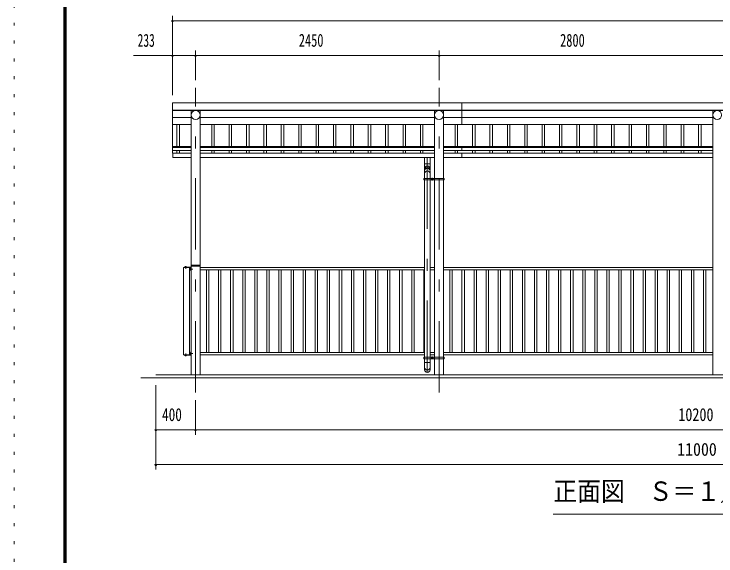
# Model space of a CAD drawing. Units: millimetres, scale not verified, with parts at other scales. Extents: x -27013 to 27023, y -10500 to 10500.
# Drawn here: x -2677 to 4388, y 0 to 5457 of the extents above; entities that cross this region are included whole.
import ezdxf
from ezdxf.enums import TextEntityAlignment as Align

# ---------------------------------------------------------------- set-up
doc = ezdxf.new("R2010")
doc.units = ezdxf.units.MM
doc.header["$LTSCALE"] = 60
doc.linetypes.add('USER3', pattern=[24, 12, -5, 2, -5])
doc.linetypes.add('USER4', pattern=[3, 0.5, -2.5])
for name, color, linetype, lineweight in [('0-2_1-05BOLD', 7, 'Continuous', 18), ('0-3_1-25CENTER', 3, 'USER3', 18), ('0-4_1-45THIN', 4, 'Continuous', 18), ('0-5_1-55DIM', 3, 'Continuous', 18), ('0-C_F-F1PAPER', 5, 'Continuous', 18), ('0-D_F-E_J_ADD', 5, 'USER4', 18)]:
    doc.layers.add(name, color=color, linetype=linetype, lineweight=lineweight)
doc.styles.add('ＭＳ ゴシック', font='')
doc.styles.get('ＭＳ ゴシック').set_extended_font_data('MS Gothic')

msp = doc.modelspace()

# ---------------------------------------------------------------- linework, layer by layer
at = {"layer": '0-2_1-05BOLD'}
for p, q in [((1830.31, 4563.67), (1830.31, 4345.48)), ((-1082.69, 4488.53), (9583.31, 4488.53)), ((9583.31, 4484.46), (-1082.69, 4484.46)), ((-894.24, 1824.67), (-894.24, 4484.46)), ((-805.14, 4484.46), (-805.14, 1824.67)), ((1555.76, 3802.67), (1555.76, 4484.46)), ((1644.86, 4484.46), (1644.86, 3802.67)), ((4355.76, 1824.67), (4355.76, 4484.46)), ((-894.24, 4414.97), (-1082.69, 4414.97)), ((1555.76, 4414.97), (-805.14, 4414.97)), ((4355.76, 4414.97), (1644.86, 4414.97)), ((-1082.69, 4345.48), (-894.24, 4345.48)), ((-805.14, 4345.48), (1555.76, 4345.48)), ((1644.86, 4345.48), (4355.76, 4345.48)), ((-894.24, 4123.86), (-1082.69, 4123.86)), ((-1082.69, 4113.43), (-894.24, 4113.43)), ((1555.76, 4123.86), (-805.14, 4123.86)), ((-805.14, 4113.43), (1555.76, 4113.43)), ((4355.76, 4123.86), (1644.86, 4123.86)), ((1644.86, 4113.43), (4355.76, 4113.43)), ((1830.31, 4083.82), (1830.31, 4123.86)), ((-894.24, 4083.82), (-1082.69, 4083.82)), ((-1077.69, 4054.91), (-1082.69, 4054.91)), ((1555.76, 4083.82), (-805.14, 4083.82)), ((-805.14, 4057.49), (1555.76, 4057.49)), ((4355.76, 4083.82), (1644.86, 4083.82)), ((1644.86, 4057.49), (4355.76, 4057.49)), ((1830.31, 4012.49), (1830.31, 4057.49)), ((1555.76, 4012.49), (-805.14, 4012.49)), ((1454.81, 3947.34), (1454.81, 4012.49)), ((1509.81, 4012.49), (1509.81, 3947.34)), ((4355.76, 4012.49), (1644.86, 4012.49)), ((1452.82, 3876.13), (1454.81, 3850.17)), ((1454.81, 3850.17), (1454.81, 3802.67)), ((1509.81, 3850.17), (1511.81, 3876.01)), ((1509.81, 3802.67), (1509.81, 3850.17)), ((1447.11, 3794.67), (1453.21, 3794.67)), ((1453.21, 3802.67), (1453.21, 3786.67)), ((1454.81, 3786.67), (1454.81, 2002.67)), ((1509.81, 2002.67), (1509.81, 3786.67)), ((1511.41, 3786.67), (1511.41, 3802.67)), ((1554.16, 3786.67), (1554.16, 3802.67)), ((1555.76, 2002.67), (1555.76, 3786.67)), ((1644.86, 3786.67), (1644.86, 2002.67)), ((1646.46, 3802.67), (1646.46, 3786.67)), ((1646.46, 3794.67), (1652.56, 3794.67)), ((-952.13, 2909.47), (-952.13, 2912.96)), ((-946.35, 2912.96), (-946.35, 2909.47)), ((-910.44, 2904.67), (-910.44, 2024.67)), ((-805.14, 2919.67), (-894.24, 2919.67)), ((-891.24, 2927.67), (-808.14, 2927.67)), ((1454.81, 2904.67), (-805.14, 2904.67)), ((1509.81, 2904.67), (1555.77, 2904.67)), ((1644.87, 2904.67), (4355.77, 2904.67)), ((-901.04, 2893.42), (-905.84, 2893.42)), ((-905.84, 2885.92), (-901.04, 2885.92)), ((-899.04, 2891.67), (-901.04, 2889.67)), ((-901.04, 2887.67), (-899.04, 2889.67)), ((-805.14, 2879.67), (1454.81, 2879.67)), ((1555.77, 2879.67), (1509.81, 2879.67)), ((4355.77, 2879.67), (1644.87, 2879.67)), ((-805.14, 2049.67), (1454.81, 2049.67)), ((1509.81, 2049.67), (1555.77, 2049.67)), ((4355.77, 2049.67), (1644.87, 2049.67)), ((-952.13, 2019.87), (-952.13, 2016.38)), ((-946.35, 2016.38), (-946.35, 2019.87)), ((-905.84, 2043.42), (-901.04, 2043.42)), ((-901.04, 2035.92), (-905.84, 2035.92)), ((-901.04, 2041.67), (-899.04, 2039.67)), ((-899.04, 2037.67), (-901.04, 2039.67)), ((1454.81, 2024.67), (-805.14, 2024.67)), ((1447.11, 1994.67), (1453.21, 1994.67)), ((1453.21, 2002.67), (1453.21, 1986.67)), ((1454.81, 1986.67), (1454.81, 1949.76)), ((1555.77, 2024.67), (1509.81, 2024.67)), ((1509.81, 1986.67), (1509.81, 1949.76)), ((1511.41, 2002.67), (1511.41, 1986.67)), ((1554.16, 1986.67), (1554.16, 2002.67)), ((1555.76, 1824.67), (1555.76, 1986.67)), ((1644.86, 1986.67), (1644.86, 1824.67)), ((1644.87, 2024.67), (4355.77, 2024.67)), ((1646.46, 2002.67), (1646.46, 1986.67)), ((1646.46, 1994.67), (1652.56, 1994.67)), ((9900.31, 1794.67), (-1399.69, 1794.67))]:
    msp.add_line(p, q, dxfattribs=at)
for points in [[(-1082.69, 4054.91), (-1082.69, 4563.67), (9583.31, 4563.67), (9583.31, 4054.91), (9578.31, 4054.91)], [(-894.24, 4012.49), (-1077.69, 4012.49), (-1077.69, 4057.49), (-894.24, 4057.49)], [(1511.81, 3947.34), (1452.81, 3947.34), (1454.81, 3897.68), (1454.81, 3885.11)], [(1509.81, 3885.11), (1509.81, 3897.68), (1511.81, 3947.34)], [(-898.44, 2024.67), (-970.44, 2024.67), (-970.44, 2904.67), (-898.44, 2904.67)], [(-898.44, 2907.87), (-964.24, 2907.87), (-964.24, 2904.67)], [(-955.49, 2907.87), (-955.49, 2909.47), (-942.99, 2909.47), (-942.99, 2907.87)], [(-943.47, 2909.47), (-943.47, 2912.96), (-944.34, 2913.47), (-954.14, 2913.47), (-955.01, 2912.96), (-955.01, 2909.47)], [(-901.04, 2882.16), (-905.84, 2882.16), (-906.54, 2883.37), (-906.54, 2895.97), (-905.84, 2897.18), (-901.04, 2897.18)], [(-899.04, 2897.47), (-901.04, 2897.47), (-901.04, 2881.87), (-899.04, 2881.87)], [(-897.44, 2881.17), (-899.04, 2881.17), (-899.04, 2898.17), (-897.44, 2898.17)], [(-897.44, 2903.67), (-897.44, 2872.87), (-894.24, 2872.87)], [(-897.44, 2025.67), (-897.44, 2056.47), (-894.24, 2056.47)], [(-898.44, 2021.47), (-964.24, 2021.47), (-964.24, 2024.67)], [(-955.49, 2021.47), (-955.49, 2019.87), (-942.99, 2019.87), (-942.99, 2021.47)], [(-943.47, 2019.87), (-943.47, 2016.38), (-944.34, 2015.87), (-954.14, 2015.87), (-955.01, 2016.38), (-955.01, 2019.87)], [(-901.04, 2047.18), (-905.84, 2047.18), (-906.54, 2045.97), (-906.54, 2033.37), (-905.84, 2032.17), (-901.04, 2032.17)], [(-899.04, 2031.87), (-901.04, 2031.87), (-901.04, 2047.47), (-899.04, 2047.47)], [(-897.44, 2048.17), (-899.04, 2048.17), (-899.04, 2031.17), (-897.44, 2031.17)], [(1452.81, 1949.76), (1511.81, 1949.76), (1509.81, 1900.1), (1509.81, 1874.25)], [(1454.81, 1874.25), (1454.81, 1900.1), (1452.81, 1949.76)], [(-1249.69, 1824.67), (9750.31, 1824.67), (9750.31, 1794.67)]]:
    msp.add_lwpolyline(points, dxfattribs=at)
for points in [[(1447.11, 3802.67), (1652.56, 3802.67), (1652.56, 3786.67), (1447.11, 3786.67)], [(1527.79, 3797.56), (1527.79, 3791.78), (1532.79, 3788.9), (1537.79, 3791.78), (1537.79, 3797.56), (1532.79, 3800.44)], [(1447.11, 1986.67), (1447.11, 2002.67), (1652.56, 2002.67), (1652.56, 1986.67)], [(1527.79, 1991.78), (1532.79, 1988.9), (1537.79, 1991.78), (1537.79, 1997.56), (1532.79, 2000.44), (1527.79, 1997.56)]]:
    msp.add_lwpolyline(points, close=True, dxfattribs=at)
for centre, radius in [((-849.69, 4439.91), 44.55), ((1600.31, 4439.91), 44.55), ((4400.31, 4439.91), 44.55), ((1532.79, 3794.67), 6.25), ((1532.79, 3794.67), 4.9), ((1532.79, 1994.67), 6.25), ((1532.79, 1994.67), 4.9)]:
    msp.add_circle(centre, radius, dxfattribs=at)
for centre, radius, start, end in [((-849.69, 4439.22), 44.55, 180, 0), ((1600.31, 4439.22), 44.55, 180, 0), ((4400.31, 4439.22), 44.55, 180, 0), ((1482.31, 3874.29), 29.55, 3.56303, 176.43697), ((1482.31, 3897.97), 27.55, 3.55867, 176.44133), ((1482.31, 3882.8), 27.55, 3.55867, 176.44133), ((1482.31, 3849.19), 27.55, 3.55867, 176.44133), ((-953.57, 2911.15), 2.32, 51.45377, 90), ((-949.24, 2904.96), 8.51, 70.16867, 109.82912), ((-944.91, 2911.15), 2.32, 90, 128.53143), ((-898.44, 2903.67), 4.2, 0, 90), ((-898.44, 2903.67), 1, 0, 90), ((-891.24, 2924.67), 3, 90, 180), ((-808.14, 2924.67), 3, 0, 90), ((-903.66, 2895.3), 2.88, 180, 220.72682), ((-896.08, 2889.67), 10.46, 158.9763, 201.02541), ((-903.66, 2884.04), 2.88, 139.27318, 180), ((-953.57, 2018.19), 2.32, 270, 308.54623), ((-949.24, 2024.38), 8.51, 250.17088, 289.83133), ((-944.91, 2018.19), 2.32, 231.46857, 270), ((-903.66, 2045.3), 2.88, 180, 220.72682), ((-896.08, 2039.67), 10.46, 158.97459, 201.0237), ((-903.66, 2034.04), 2.88, 139.27318, 180), ((-898.44, 2025.67), 1, 270, 0), ((-898.44, 2025.67), 4.2, 270, 0), ((1482.31, 1901.08), 27.55, 183.55867, 356.44133), ((1482.31, 1875.97), 27.55, 183.56303, 356.43697)]:
    msp.add_arc(centre, radius, start, end, dxfattribs=at)
at = {"layer": '0-3_1-25CENTER'}
for p, q in [((-849.69, 1644.67), (-849.69, 4714.67)), ((1600.31, 1644.67), (1600.31, 4714.67)), ((1482.31, 4012.49), (1482.31, 1836.31)), ((1545.29, 3794.67), (1520.29, 3794.67)), ((1532.79, 3807.17), (1532.79, 3782.17)), ((-949.24, 2890.19), (-949.24, 2916.38)), ((-878.64, 2889.67), (-910.54, 2889.67)), ((-949.24, 2039.15), (-949.24, 2012.96)), ((-910.54, 2039.67), (-878.64, 2039.67)), ((1520.29, 1994.67), (1545.29, 1994.67)), ((1532.79, 1982.17), (1532.79, 2007.17))]:
    msp.add_line(p, q, dxfattribs=at)
at = {"layer": '0-4_1-45THIN'}
for p, q in [((-1037.19, 4123.86), (-1037.19, 4345.48)), ((-1012.19, 4345.48), (-1012.19, 4123.86)), ((-687.18, 4345.48), (-687.18, 4123.86)), ((-662.18, 4123.86), (-662.18, 4345.48)), ((-512.19, 4123.86), (-512.19, 4345.48)), ((-487.18, 4345.48), (-487.18, 4123.86)), ((-337.18, 4345.48), (-337.18, 4123.86)), ((-312.18, 4123.86), (-312.18, 4345.48)), ((-162.18, 4123.86), (-162.18, 4345.48)), ((-137.18, 4345.48), (-137.18, 4123.86)), ((12.82, 4345.48), (12.82, 4123.86)), ((37.82, 4123.86), (37.82, 4345.48)), ((187.82, 4123.86), (187.82, 4345.48)), ((212.82, 4345.48), (212.82, 4123.86)), ((362.82, 4345.48), (362.82, 4123.86)), ((387.82, 4123.86), (387.82, 4345.48)), ((537.82, 4123.86), (537.82, 4345.48)), ((562.82, 4345.48), (562.82, 4123.86)), ((712.82, 4345.48), (712.82, 4123.86)), ((737.82, 4123.86), (737.82, 4345.48)), ((887.82, 4123.86), (887.82, 4345.48)), ((912.82, 4345.48), (912.82, 4123.86)), ((1062.81, 4345.48), (1062.81, 4123.86)), ((1087.82, 4123.86), (1087.82, 4345.48)), ((1237.82, 4123.86), (1237.82, 4345.48)), ((1262.82, 4345.48), (1262.82, 4123.86)), ((1412.81, 4345.48), (1412.81, 4123.86)), ((1437.81, 4123.86), (1437.81, 4345.48)), ((1762.81, 4123.86), (1762.81, 4345.48)), ((1787.81, 4345.48), (1787.81, 4123.86)), ((1937.81, 4345.48), (1937.81, 4123.86)), ((1962.81, 4123.86), (1962.81, 4345.48)), ((2112.81, 4123.86), (2112.81, 4345.48)), ((2137.81, 4345.48), (2137.81, 4123.86)), ((2287.81, 4345.48), (2287.81, 4123.86)), ((2312.81, 4123.86), (2312.81, 4345.48)), ((2462.81, 4123.86), (2462.81, 4345.48)), ((2487.81, 4345.48), (2487.81, 4123.86)), ((2637.81, 4345.48), (2637.81, 4123.86)), ((2662.81, 4123.86), (2662.81, 4345.48)), ((2812.81, 4123.86), (2812.81, 4345.48)), ((2837.81, 4345.48), (2837.81, 4123.86)), ((2987.81, 4345.48), (2987.81, 4123.86)), ((3012.81, 4123.86), (3012.81, 4345.48)), ((3162.81, 4123.86), (3162.81, 4345.48)), ((3187.81, 4345.48), (3187.81, 4123.86)), ((3337.81, 4345.48), (3337.81, 4123.86)), ((3362.81, 4123.86), (3362.81, 4345.48)), ((3512.81, 4123.86), (3512.81, 4345.48)), ((3537.81, 4345.48), (3537.81, 4123.86)), ((3687.81, 4345.48), (3687.81, 4123.86)), ((3712.82, 4123.86), (3712.82, 4345.48)), ((3862.81, 4123.86), (3862.81, 4345.48)), ((3887.81, 4345.48), (3887.81, 4123.86)), ((4037.81, 4345.48), (4037.81, 4123.86)), ((4062.82, 4123.86), (4062.82, 4345.48)), ((4212.81, 4123.86), (4212.81, 4345.48)), ((4237.81, 4345.48), (4237.81, 4123.86)), ((-1037.19, 4057.49), (-1037.19, 4083.82)), ((-1012.19, 4083.82), (-1012.19, 4057.49)), ((-687.18, 4083.82), (-687.18, 4057.49)), ((-662.18, 4057.49), (-662.18, 4083.82)), ((-512.19, 4057.49), (-512.19, 4083.82)), ((-487.18, 4083.82), (-487.18, 4057.49)), ((-337.18, 4083.82), (-337.18, 4057.49)), ((-312.18, 4057.49), (-312.18, 4083.82)), ((-162.18, 4057.49), (-162.18, 4083.82)), ((-137.18, 4083.82), (-137.18, 4057.49)), ((12.82, 4083.82), (12.82, 4057.49)), ((37.82, 4057.49), (37.82, 4083.82)), ((187.82, 4057.49), (187.82, 4083.82)), ((212.82, 4083.82), (212.82, 4057.49)), ((362.82, 4083.82), (362.82, 4057.49)), ((387.82, 4057.49), (387.82, 4083.82)), ((537.82, 4057.49), (537.82, 4083.82)), ((562.82, 4083.82), (562.82, 4057.49)), ((712.82, 4083.82), (712.82, 4057.49)), ((737.82, 4057.49), (737.82, 4083.82)), ((887.82, 4057.49), (887.82, 4083.82)), ((912.82, 4083.82), (912.82, 4057.49)), ((1062.81, 4083.82), (1062.81, 4057.49)), ((1087.82, 4057.49), (1087.82, 4083.82)), ((1237.82, 4057.49), (1237.82, 4083.82)), ((1262.82, 4083.82), (1262.82, 4057.49)), ((1412.81, 4083.82), (1412.81, 4057.49)), ((1437.81, 4057.49), (1437.81, 4083.82)), ((1762.81, 4057.49), (1762.81, 4083.82)), ((1787.81, 4083.82), (1787.81, 4057.49)), ((1937.81, 4083.82), (1937.81, 4057.49)), ((1962.81, 4057.49), (1962.81, 4083.82)), ((2112.81, 4057.49), (2112.81, 4083.82)), ((2137.81, 4083.82), (2137.81, 4057.49)), ((2287.81, 4083.82), (2287.81, 4057.49)), ((2312.81, 4057.49), (2312.81, 4083.82)), ((2462.81, 4057.49), (2462.81, 4083.82)), ((2487.81, 4083.82), (2487.81, 4057.49)), ((2637.81, 4083.82), (2637.81, 4057.49)), ((2662.81, 4057.49), (2662.81, 4083.82)), ((2812.81, 4057.49), (2812.81, 4083.82)), ((2837.81, 4083.82), (2837.81, 4057.49)), ((2987.81, 4083.82), (2987.81, 4057.49)), ((3012.81, 4057.49), (3012.81, 4083.82)), ((3162.81, 4057.49), (3162.81, 4083.82)), ((3187.81, 4083.82), (3187.81, 4057.49)), ((3337.81, 4083.82), (3337.81, 4057.49)), ((3362.81, 4057.49), (3362.81, 4083.82)), ((3512.81, 4057.49), (3512.81, 4083.82)), ((3537.81, 4083.82), (3537.81, 4057.49)), ((3687.81, 4083.82), (3687.81, 4057.49)), ((3712.82, 4057.49), (3712.82, 4083.82)), ((3862.81, 4057.49), (3862.81, 4083.82)), ((3887.81, 4083.82), (3887.81, 4057.49)), ((4037.81, 4083.82), (4037.81, 4057.49)), ((4062.82, 4057.49), (4062.82, 4083.82)), ((4212.81, 4057.49), (4212.81, 4083.82)), ((4237.81, 4083.82), (4237.81, 4057.49)), ((-740.19, 2879.67), (-740.19, 2049.67)), ((-716.19, 2049.67), (-716.19, 2879.67)), ((-618.69, 2879.67), (-618.69, 2049.67)), ((-594.69, 2049.67), (-594.69, 2879.67)), ((-497.19, 2879.67), (-497.19, 2049.67)), ((-473.19, 2049.67), (-473.19, 2879.67)), ((-375.69, 2879.67), (-375.69, 2049.67)), ((-351.69, 2049.67), (-351.69, 2879.67)), ((-254.19, 2879.67), (-254.19, 2049.67)), ((-230.18, 2049.67), (-230.18, 2879.67)), ((-132.69, 2879.67), (-132.69, 2049.67)), ((-108.69, 2049.67), (-108.69, 2879.67)), ((-11.18, 2879.67), (-11.18, 2049.67)), ((12.81, 2049.67), (12.81, 2879.67)), ((110.31, 2879.67), (110.31, 2049.67)), ((134.31, 2049.67), (134.31, 2879.67)), ((231.81, 2879.67), (231.81, 2049.67)), ((255.82, 2049.67), (255.82, 2879.67)), ((353.31, 2879.67), (353.31, 2049.67)), ((377.31, 2049.67), (377.31, 2879.67)), ((474.82, 2879.67), (474.82, 2049.67)), ((498.81, 2049.67), (498.81, 2879.67)), ((596.31, 2879.67), (596.31, 2049.67)), ((620.31, 2049.67), (620.31, 2879.67)), ((717.81, 2879.67), (717.81, 2049.67)), ((741.82, 2049.67), (741.82, 2879.67)), ((839.31, 2879.67), (839.31, 2049.67)), ((863.31, 2049.67), (863.31, 2879.67)), ((960.82, 2879.67), (960.82, 2049.67)), ((984.81, 2049.67), (984.81, 2879.67)), ((1082.31, 2879.67), (1082.31, 2049.67)), ((1106.32, 2049.67), (1106.32, 2879.67)), ((1203.81, 2879.67), (1203.81, 2049.67)), ((1227.81, 2049.67), (1227.81, 2879.67)), ((1325.31, 2879.67), (1325.31, 2049.67)), ((1349.31, 2049.67), (1349.31, 2879.67)), ((1446.82, 2879.67), (1446.82, 2049.67)), ((1709.82, 2049.67), (1709.82, 2879.67)), ((1733.82, 2879.67), (1733.82, 2049.67)), ((1831.32, 2049.67), (1831.32, 2879.67)), ((1855.31, 2879.67), (1855.31, 2049.67)), ((1952.81, 2049.67), (1952.81, 2879.67)), ((1976.82, 2879.67), (1976.82, 2049.67)), ((2074.31, 2049.67), (2074.31, 2879.67)), ((2098.31, 2879.67), (2098.31, 2049.67)), ((2195.82, 2049.67), (2195.82, 2879.67)), ((2219.81, 2879.67), (2219.81, 2049.67)), ((2317.31, 2049.67), (2317.31, 2879.67)), ((2341.31, 2879.67), (2341.31, 2049.67)), ((2438.81, 2049.67), (2438.81, 2879.67)), ((2462.82, 2879.67), (2462.82, 2049.67)), ((2560.31, 2049.67), (2560.31, 2879.67)), ((2584.31, 2879.67), (2584.31, 2049.67)), ((2681.82, 2049.67), (2681.82, 2879.67)), ((2705.81, 2879.67), (2705.81, 2049.67)), ((2803.31, 2049.67), (2803.31, 2879.67)), ((2827.31, 2879.67), (2827.31, 2049.67)), ((2924.81, 2049.67), (2924.81, 2879.67)), ((2948.82, 2879.67), (2948.82, 2049.67)), ((3046.31, 2049.67), (3046.31, 2879.67)), ((3070.31, 2879.67), (3070.31, 2049.67)), ((3167.82, 2049.67), (3167.82, 2879.67)), ((3191.81, 2879.67), (3191.81, 2049.67)), ((3289.31, 2049.67), (3289.31, 2879.67)), ((3313.31, 2879.67), (3313.31, 2049.67)), ((3410.81, 2049.67), (3410.81, 2879.67)), ((3434.82, 2879.67), (3434.82, 2049.67)), ((3532.31, 2049.67), (3532.31, 2879.67)), ((3556.31, 2879.67), (3556.31, 2049.67)), ((3653.82, 2049.67), (3653.82, 2879.67)), ((3677.81, 2879.67), (3677.81, 2049.67)), ((3775.31, 2049.67), (3775.31, 2879.67)), ((3799.31, 2879.67), (3799.31, 2049.67)), ((3896.81, 2049.67), (3896.81, 2879.67)), ((3920.82, 2879.67), (3920.82, 2049.67)), ((4018.31, 2049.67), (4018.31, 2879.67)), ((4042.32, 2879.67), (4042.32, 2049.67)), ((4139.82, 2049.67), (4139.82, 2879.67)), ((4163.81, 2879.67), (4163.81, 2049.67)), ((4261.31, 2049.67), (4261.31, 2879.67)), ((4285.31, 2879.67), (4285.31, 2049.67))]:
    msp.add_line(p, q, dxfattribs=at)
at = {"layer": '0-5_1-55DIM'}
for p, q in [((-1072.69, 5388.67), (-1092.69, 5388.67)), ((-1082.69, 4639.67), (-1082.69, 5438.67)), ((-1082.69, 5388.67), (9583.31, 5388.67)), ((-849.69, 4789.67), (-849.69, 5088.67)), ((1600.31, 4789.67), (1600.31, 5088.67)), ((9975.81, 5038.67), (-1475.19, 5038.67)), ((-1072.69, 5038.67), (-1092.69, 5038.67)), ((-839.69, 5038.67), (-859.69, 5038.67)), ((1610.31, 5038.67), (1590.31, 5038.67)), ((-1249.69, 869.67), (-1249.69, 1719.67)), ((-849.69, 1219.67), (-849.69, 1569.67)), ((-1239.69, 1269.67), (-1259.69, 1269.67)), ((-1249.69, 1269.67), (9750.31, 1269.67)), ((-839.69, 1269.67), (-859.69, 1269.67)), ((-1239.69, 919.67), (-1259.69, 919.67)), ((9750.31, 919.67), (-1249.69, 919.67)), ((2750.31, 419.67), (5750.31, 419.67))]:
    msp.add_line(p, q, dxfattribs=at)
for centre in [(-1082.69, 5388.67), (-1082.69, 5038.67), (-849.69, 5038.67), (1600.31, 5038.67), (-1249.69, 1269.67), (-849.69, 1269.67), (-1249.69, 919.67)]:
    msp.add_arc(centre, 10, 180, 0, dxfattribs=at)
at = {"layer": '0-C_F-F1PAPER'}
for points in [[(26522.65, -10000), (-2177.35, -10000), (-2177.35, 10100), (26522.65, 10100)], [(26520.14, -9997.5), (26520.14, 10097.5), (-2174.85, 10097.5), (-2174.85, -9997.5)], [(26517.65, -9995), (26517.65, 10095), (-2172.35, 10095), (-2172.35, -9995)], [(26515.15, -9992.5), (-2169.85, -9992.5), (-2169.85, 10092.5), (26515.15, 10092.5)], [(26512.65, -9990), (26512.65, 10090), (-2167.35, 10090), (-2167.35, -9990)], [(26510.15, -9987.5), (-2164.85, -9987.5), (-2164.85, 10087.5), (26510.15, 10087.5)], [(26507.64, -9985), (26507.64, 10085), (-2162.35, 10085), (-2162.35, -9985)], [(26505.15, -9982.5), (-2159.85, -9982.5), (-2159.85, 10082.5), (26505.15, 10082.5)], [(26502.65, -9980), (-2157.35, -9980), (-2157.35, 10080), (26502.65, 10080)], [(26500.15, -9977.5), (-2154.85, -9977.5), (-2154.85, 10077.5), (26500.15, 10077.5)], [(26497.65, -9975), (26497.65, 10075), (-2152.35, 10075), (-2152.35, -9975)]]:
    msp.add_lwpolyline(points, close=True, dxfattribs=at)
at = {"layer": '0-D_F-E_J_ADD'}
msp.add_lwpolyline([(27022.65, -10500), (-2677.35, -10500), (-2677.35, 10500), (27022.65, 10500)], close=True, dxfattribs=at)

# ---------------------------------------------------------------- texts
at = {"layer": '0-5_1-55DIM', "color": 7, "style": 'ＭＳ ゴシック'}
for s, height, width, p in [('233', 130.2, 0.65, (-1433.36, 5088.67)), ('2450', 130.2, 0.7, (189.3, 5088.67)), ('2800', 130.2, 0.7, (2819.04, 5088.67)), ('400', 130.2, 0.75, (-1187.31, 1319.67)), ('10200', 130.2, 0.8, (4008.58, 1319.67)), ('11000', 130.2, 0.9, (3997.27, 969.67)), ('正面図\u3000Ｓ＝１／５０', 195.4, 0.9, (2750.31, 496.31))]:
    msp.add_text(s, height=height, dxfattribs=dict(at, width=width)).set_placement(p, align=Align.BOTTOM_LEFT)

doc.saveas('drawing.dxf')
